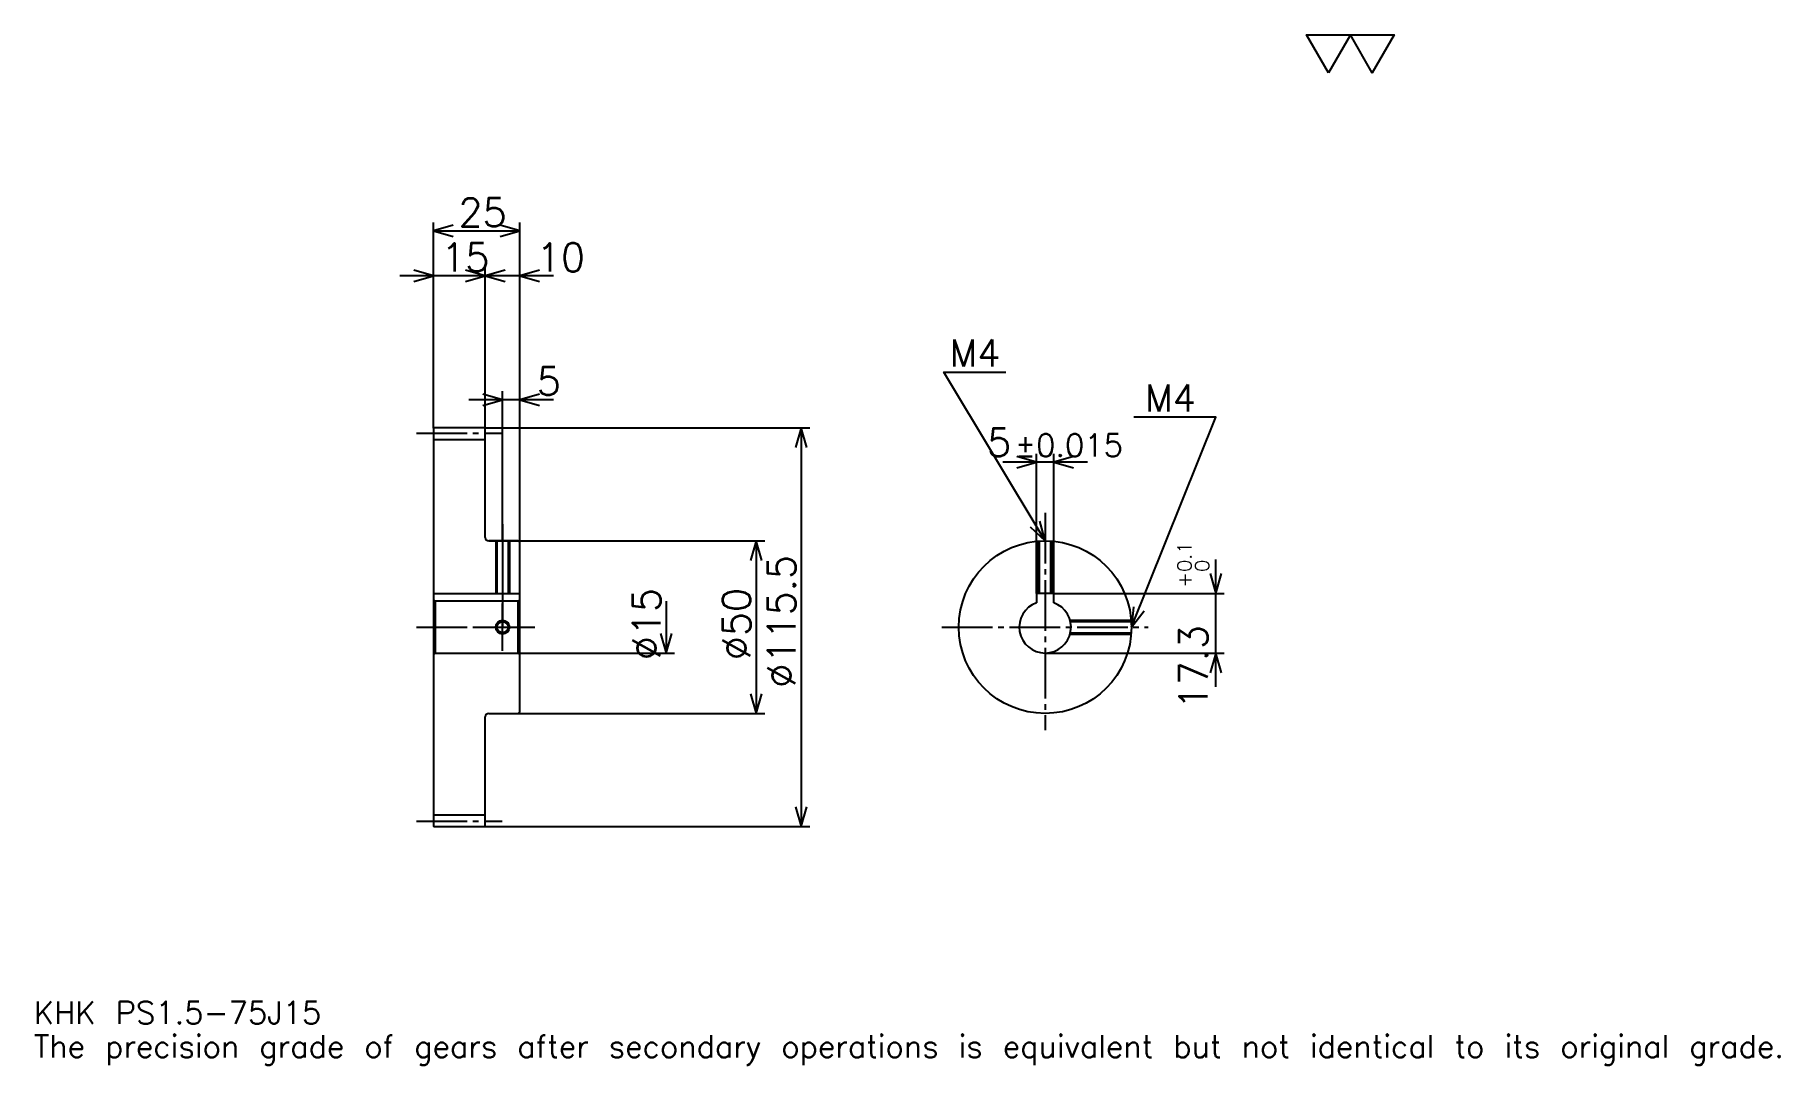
# Model space of a CAD drawing. Extents: x 17 to 522, y 6 to 304.
import ezdxf

# ---------------------------------------------------------------- set-up
doc = ezdxf.new("R2010")
doc.units = 0
doc.linetypes.add('DASHDOT', pattern=[19.565218, 14.673913, -1.630435, 1.630435, -1.630435])
doc.layers.get('0').update_dxf_attribs({"linetype": 'CONTINUOUS'})
doc.layers.add('DASHDOT', color=6, linetype='DASHDOT')
doc.styles.add('KANJI', font='TXT', dxfattribs={"bigfont": 'BIGFONT'})

msp = doc.modelspace()

# ---------------------------------------------------------------- linework, layer by layer
at = {"color": 5}
for p, q in [((132.065216, 190.630432), (132.065216, 250.141296)), ((157.065216, 190.630432), (157.065216, 250.141296)), ((132.065216, 247.695648), (157.065216, 247.695648)), ((156.847824, 234.652176), (122.282608, 234.652176)), ((166.847824, 234.652176), (137.282608, 234.652176)), ((147.065216, 190.630432), (147.065216, 237.097839)), ((166.847824, 198.782608), (142.282608, 198.782608)), ((152.065216, 190.630432), (152.065216, 201.228271)), ((132.065216, 190.530426), (132.065216, 190.630432)), ((146.96521, 190.630432), (157.065216, 190.630432)), ((147.065216, 190.530426), (147.065216, 190.630432)), ((152.065216, 157.880432), (152.065216, 190.630432)), ((152.065216, 157.880432), (152.065216, 190.630432)), ((157.065216, 190.630432), (241.032608, 190.630432)), ((157.065216, 157.380432), (157.065216, 190.630432)), ((238.586945, 190.630432), (238.586945, 75.130432)), ((306.739136, 142.680435), (306.739136, 183.152161)), ((311.739136, 142.680435), (311.739136, 183.152161)), ((321.521729, 180.706512), (296.956543, 180.706512)), ((148.065216, 157.880432), (157.065216, 157.880432)), ((157.065216, 157.880432), (227.989136, 157.880432)), ((225.543488, 157.880432), (225.543488, 107.880432)), ((358.695648, 115.597824), (358.695648, 152.463043)), ((311.739136, 142.680435), (361.141296, 142.680435)), ((199.456512, 140.380432), (199.456512, 125.380432)), ((157.065216, 125.380432), (201.902176, 125.380432)), ((309.239136, 125.380432), (361.141296, 125.380432)), ((148.065216, 107.880432), (157.065216, 107.880432)), ((157.065216, 107.880432), (227.989136, 107.880432)), ((146.96521, 75.130432), (157.065216, 75.130432)), ((157.065216, 75.130432), (241.032608, 75.130432))]:
    msp.add_line(p, q, dxfattribs=at)
at = {"color": 4}
for p, q in [((132.065216, 187.255432), (147.065216, 187.255432)), ((132.065216, 142.680435), (157.065216, 142.680435)), ((132.565216, 140.380432), (132.565216, 125.380432)), ((156.565216, 140.380432), (157.065216, 140.880432)), ((156.565216, 125.380432), (157.065216, 124.880432)), ((132.065216, 78.505432), (147.065216, 78.505432))]:
    msp.add_line(p, q, dxfattribs=at)
at = {"color": 7}
msp.add_lwpolyline([(391.304352, 293.478271), (384.945648, 304.5), (410.380432, 304.5), (404.021729, 293.478271), (397.663055, 304.5), (391.304352, 293.478271)], dxfattribs=at)
at = {"color": 5}
for points in [[(137.771744, 249.32608), (132.065216, 247.695648), (137.771744, 246.065216)], [(151.358688, 246.065216), (157.065216, 247.695648), (151.358688, 249.32608)], [(126.358696, 233.021744), (132.065216, 234.652176), (126.358696, 236.282608)], [(141.358688, 233.021744), (147.065216, 234.652176), (141.358688, 236.282608)], [(152.771744, 236.282608), (147.065216, 234.652176), (152.771744, 233.021744)], [(162.771744, 236.282608), (157.065216, 234.652176), (162.771744, 233.021744)], [(309.239136, 157.880432), (279.891296, 206.793472), (297.82608, 206.793472)], [(146.358688, 197.152176), (152.065216, 198.782608), (146.358688, 200.41304)], [(162.771744, 200.41304), (157.065216, 198.782608), (162.771744, 197.152176)], [(334.239136, 132.880432), (358.695648, 193.75), (334.891296, 193.75)], [(240.217377, 184.92392), (238.586945, 190.630432), (236.956512, 184.92392)], [(301.032593, 179.07608), (306.739136, 180.706512), (301.032593, 182.336945)], [(317.445679, 182.336945), (311.739136, 180.706512), (317.445679, 179.07608)], [(304.90506, 161.934875), (309.239136, 157.880432), (307.701233, 163.612579)], [(227.17392, 152.173904), (225.543488, 157.880432), (223.913055, 152.173904)], [(357.065216, 148.386948), (358.695648, 142.680435), (360.32608, 148.386948)], [(334.85376, 138.783401), (334.239136, 132.880432), (337.879517, 137.567688)], [(197.82608, 131.08696), (199.456512, 125.380432), (201.086945, 131.08696)], [(360.32608, 119.673912), (358.695648, 125.380432), (357.065216, 119.673912)], [(223.913055, 113.586952), (225.543488, 107.880432), (227.17392, 113.586952)], [(236.956512, 80.836952), (238.586945, 75.130432), (240.217377, 80.836952)]]:
    msp.add_lwpolyline(points, dxfattribs=at)
at = {"color": 4}
for points in [[(147.065216, 158.880432), (147.065216, 190.530426), (146.96521, 190.630432), (132.165222, 190.630432), (132.065216, 190.530426), (132.065216, 124.880432)], [(148.065216, 107.880432), (156.565216, 107.880432), (157.065216, 108.380432), (157.065216, 157.380432), (156.565216, 157.880432), (148.065216, 157.880432)], [(150.065216, 157.880432), (150.065216, 142.680435)], [(150.445221, 157.880432), (150.445221, 142.680435)], [(153.685211, 157.880432), (153.685211, 142.680435)], [(154.065216, 157.880432), (154.065216, 142.680435)], [(307.239136, 142.680435), (307.239136, 157.800308)], [(307.619141, 142.680435), (307.619141, 157.827881)], [(310.859131, 142.680435), (310.859131, 157.827881)], [(311.239136, 142.680435), (311.239136, 157.800308)], [(311.739136, 139.951508), (311.739136, 142.680435), (306.739136, 142.680435), (306.739136, 139.951508)], [(132.065216, 124.880432), (132.565216, 125.380432), (156.565216, 125.380432), (156.565216, 140.380432), (132.565216, 140.380432), (132.065216, 140.880432)], [(316.467529, 134.880432), (334.158997, 134.880432)], [(316.562073, 134.500427), (334.186584, 134.500427)], [(316.467529, 130.880432), (334.158997, 130.880432)], [(316.562073, 131.260437), (334.186584, 131.260437)], [(132.065216, 124.880432), (132.065216, 75.230431), (132.165222, 75.130432), (146.96521, 75.130432), (147.065216, 75.230431), (147.065216, 106.880432)]]:
    msp.add_lwpolyline(points, dxfattribs=at)
for centre, radius in [((309.239136, 132.880432), 25), ((152.065216, 132.880432), 1.62)]:
    msp.add_circle(centre, radius, dxfattribs=at)
at = {"color": 7}
msp.add_circle((152.065216, 132.880432), 2, dxfattribs=at)
at = {"color": 4}
for centre, radius, start, end in [((148.065216, 158.880432), 1, 180, 270), ((309.239136, 132.880432), 7.5, 109.47122094, 70.52877906), ((148.065216, 106.880432), 1, 90, 180)]:
    msp.add_arc(centre, radius, start, end, dxfattribs=at)
at = {"layer": 'DASHDOT', "color": 7}
for p, q in [((127.173912, 189.130432), (151.956512, 189.130432)), ((309.239136, 166.032608), (309.239136, 102.989128)), ((152.065216, 157.880432), (152.065216, 132.880432)), ((127.173912, 132.880432), (161.956512, 132.880432)), ((279.347839, 132.880432), (339.130432, 132.880432)), ((127.173912, 76.630432), (151.956512, 76.630432))]:
    msp.add_line(p, q, dxfattribs=at)
for points in [[(152.065216, 162.771729), (152.065216, 137.789124)], [(152.065216, 125.989128), (152.065216, 139.771744)], [(145.17392, 132.880432), (158.956512, 132.880432)]]:
    msp.add_lwpolyline(points, dxfattribs=at)

# ---------------------------------------------------------------- texts
at = {"color": 7, "style": 'KANJI'}
for s, height, p in [('25', 8.152174, (139.266296, 249)), ('15', 8.152174, (134.266296, 235.956512)), ('10', 8.152174, (161.956512, 235.956512)), ('M4', 7.826087, (281.521729, 208.42392)), ('5', 8.152174, (161.956512, 200.086945)), ('M4', 7.826087, (338.152161, 195.380432)), ('5', 8.152174, (292.411438, 182.336945)), ('%%p0.015', 6.521739, (300.481079, 182.336945)), ('KHK PS1.5-75J15', 6.521739, (16.304348, 17.934782)), ('The precision grade of gears after secondary operations is equivalent but not identical to its original grade.', 6.521739, (16.304348, 8.152174))]:
    msp.add_text(s, height=height, dxfattribs=at).set_placement(p)
for s, height, p in [('%%c115.5', 8.152174, (236.956512, 115.353256)), ('0.1', 4.076087, (351.684784, 148.906723)), ('0', 4.076087, (356.739136, 148.906723)), ('+', 4.076087, (351.684784, 144.341492)), ('%%c15', 8.152174, (197.82608, 123.301628)), ('%%c50', 8.152174, (223.913055, 123.301628)), ('17.3', 8.152174, (356.25, 109.055664))]:
    msp.add_text(s, height=height, rotation=90, dxfattribs=at).set_placement(p)

doc.saveas('drawing.dxf')
